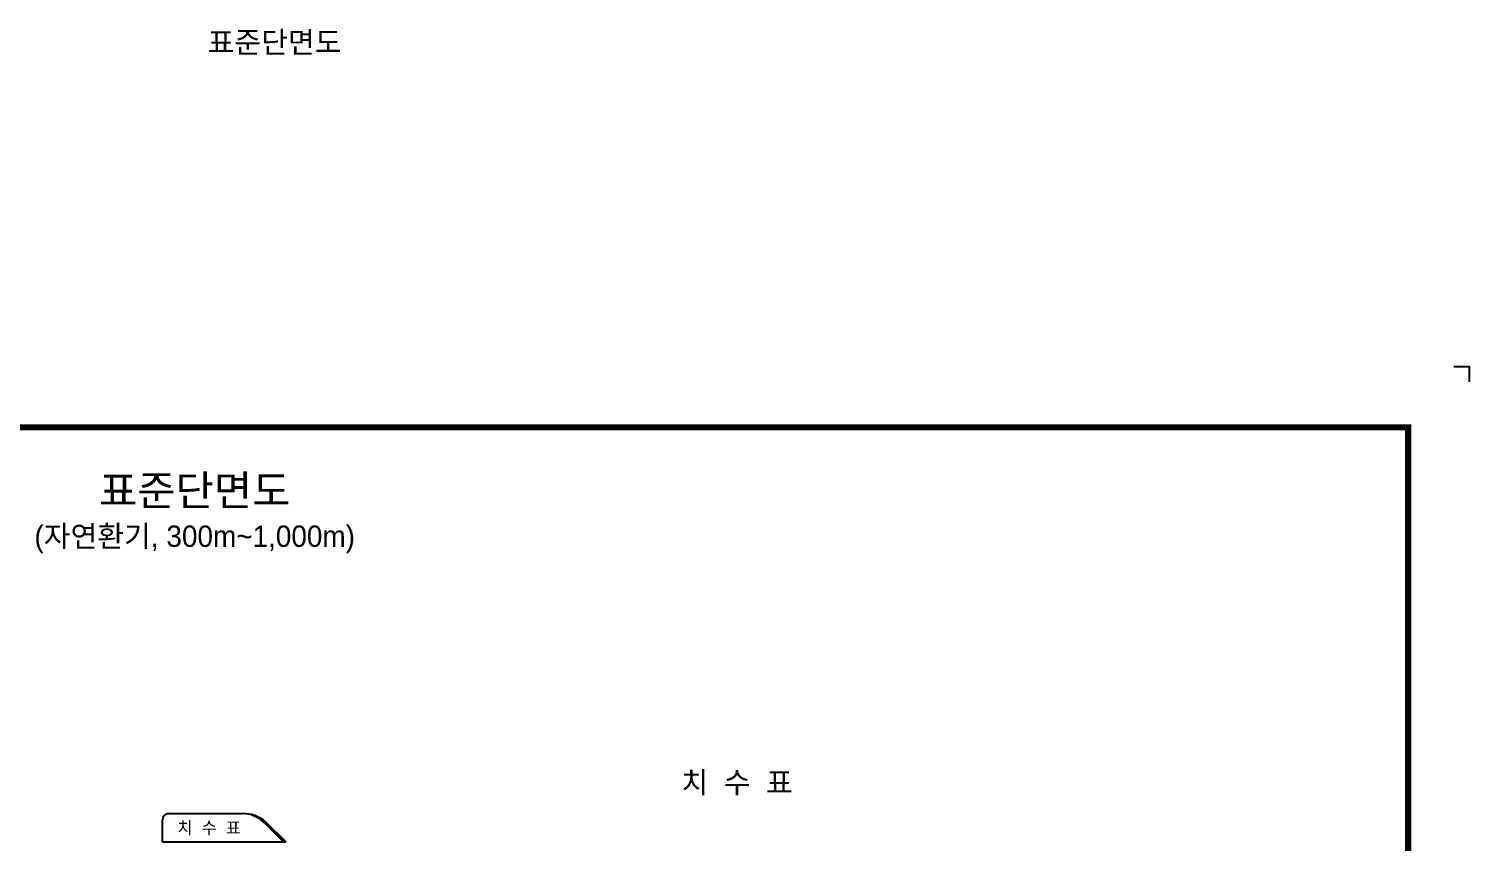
# Model space of a CAD drawing. Header units: millimetres. Extents: x -69382 to 174843, y -46375 to 101648.
# Drawn here: x 57822 to 81443, y 1349 to 14687 of the extents above; entities that cross this region are included whole.
import ezdxf
from ezdxf.enums import TextEntityAlignment as Align

# ---------------------------------------------------------------- set-up
doc = ezdxf.new("R2010")
doc.units = ezdxf.units.MM
doc.header["$LTSCALE"] = 1000
for name, color, linetype in [('CS-TABL-LIN1', 4, 'Continuous'), ('CX-BORD', 3, 'Continuous'), ('CX-BORD-LIN1', 4, 'Continuous'), ('CX-BORD-LIN2', 3, 'Continuous'), ('CX-BORD-TEX2', 7, 'Continuous'), ('CX-BORD-TEX3', 6, 'Continuous'), ('CX-MISC', 2, 'Continuous'), ('CZ-TEX1', 6, 'Continuous')]:
    doc.layers.add(name, color=color, linetype=linetype)
doc.styles.add('TB_TEXT', font='Dotum.ttf')
doc.styles.add('TB_WBTXT', font='Dotum.ttf')
doc.styles.add('TB_WMTXT', font='Dotum.ttf')
doc.styles.add('WBMTXT', font='DotumChe.ttf')

# ---------------------------------------------------------------- blocks, each defined once
blk = doc.blocks.new('CXBLKA1-KECH-한국도로공사')
at = {"layer": 'CX-BORD-LIN1', "const_width": 2}
blk.add_lwpolyline([(821, 20), (25, 20), (25, 574), (821, 574)], close=True, dxfattribs=at)
at = {"layer": 'CX-MISC'}
blk.add_lwpolyline([(836, 594), (841, 594), (841, 589)], dxfattribs=at)
at = {"layer": 'CX-BORD-LIN1', "style": 'TB_TEXT'}
for tag, height, p in [('TR_RNUM5', 3, (310.11, 52.64)), ('TR_RDAT5', 3.5, (342.5, 53)), ('TR_DGN5', 3.5, (476.12, 53)), ('TR_CHK5', 3.5, (516.12, 53)), ('TR_APP5', 3.5, (556.12, 53)), ('TR_RNUM4', 3, (310.11, 46.64)), ('TR_RDAT4', 3.5, (342.5, 47)), ('TR_DGN4', 3.5, (476.12, 47)), ('TR_CHK4', 3.5, (516.12, 47)), ('TR_APP4', 3.5, (556.12, 47)), ('TR_RDAT3', 3.5, (342.5, 41)), ('TR_DGN3', 3.5, (476.12, 41)), ('TR_CHK3', 3.5, (516.12, 41)), ('TR_APP3', 3.5, (556.12, 41)), ('TR_RNUM3', 3, (310.11, 40.64)), ('TR_RNUM2', 3, (310.11, 34.64)), ('TR_RDAT2', 3.5, (342.5, 35)), ('TR_DGN2', 3.5, (476.12, 35)), ('TR_CHK2', 3.5, (516.12, 35)), ('TR_APP2', 3.5, (556.12, 35)), ('TR_RNUM1', 3, (310.11, 28.64)), ('TR_RDAT1', 3.5, (342.5, 29)), ('TR_DGN1', 3.5, (476.12, 29)), ('TR_CHK1', 3.5, (516.12, 29)), ('TR_APP1', 3.5, (556.12, 29))]:
    blk.add_attdef(tag, text='', height=height, dxfattribs=at).set_placement(p, align=Align.MIDDLE_CENTER)
for tag, p in [('TR_RCON5', (367.3, 53)), ('TR_RCON4', (367.3, 47)), ('TR_RCON3', (367.3, 41)), ('TR_RCON2', (367.3, 35)), ('TR_RCON1', (367.3, 29))]:
    blk.add_attdef(tag, text='', height=3.5, dxfattribs=at).set_placement(p, align=Align.MIDDLE_LEFT)
at = {"layer": 'CX-BORD-LIN2', "style": 'TB_TEXT'}
blk.add_attdef('TD_VERSION', text='', height=3, rotation=90, dxfattribs=at).set_placement((825.5, 68.01), align=Align.MIDDLE_CENTER)
at = {"layer": 'CX-BORD-TEX2', "style": 'TB_WMTXT'}
for tag, height, p in [('TB_CNAME', 5, (40.34, 551.83)), ('TB_CSCOP', 4, (41.63, 543.83))]:
    blk.add_attdef(tag, text='', height=height, dxfattribs=at).set_placement(p, align=Align.BOTTOM_LEFT)
at = {"layer": 'CX-BORD-TEX2', "style": 'TB_WBTXT'}
for tag, height, p in [('TB_MTITIL', 10, (423, 553.33)), ('TB_STITL', 7, (423, 538.33))]:
    blk.add_attdef(tag, text='', height=height, dxfattribs=at).set_placement(p, align=Align.MIDDLE_CENTER)
at = {"layer": 'CX-BORD-TEX3', "style": 'TB_TEXT'}
for tag, height, p in [('TD_LNDST', 4.5, (240, 51.5)), ('TD_DSECT', 4.5, (630.5, 51.5)), ('TD_DDIST', 4.5, (679.5, 51.5)), ('TD_DNAME_TOP', 4.5, (780, 47.96)), ('TD_DCOMP', 4.5, (240, 42.59)), ('TD_CSECT', 4.5, (630.5, 42.5)), ('TD_CDIST', 4.5, (679.5, 42.5)), ('TD_DNAME_MAIN', 4.5, (780, 41.47)), ('TD_CCOMP', 4.5, (240, 33.59)), ('TD_HSCAL', 4.5, (637.5, 33.5)), ('TD_VSCAL', 4.5, (686.5, 33.5)), ('TD_CNAME', 5, (90, 27.6)), ('TD_FIELD', 4.5, (205, 25.13)), ('TD_CSTEP', 4.5, (275.74, 25.13)), ('TD_DWGCODE', 4.5, (662, 24.79)), ('TD_DWGNO', 4.5, (780, 25))]:
    blk.add_attdef(tag, text='', height=height, dxfattribs=at).set_placement(p, align=Align.MIDDLE_CENTER)
at = {"layer": 'CX-BORD-TEX3', "style": 'TB_TEXT', "width": 0.9}
blk.add_attdef('TD_DNAME_BOT', text='', height=3, dxfattribs=at).set_placement((780, 35.25), align=Align.MIDDLE_CENTER)

msp = doc.modelspace()

# ---------------------------------------------------------------- hatches: boundary and pattern name
at = {"layer": 'CS-TABL-LIN1'}
msp.add_hatch(color=256, dxfattribs=at).paths.add_polyline_path([(61705.5392, 1684.0985, 0.1814116597), (61322.7072, 1816.8915, -0.1989123674), (61687.3091, 1665.8684), (62000.3485, 1352.829), (62036.8087, 1352.829)])

# ---------------------------------------------------------------- linework, layer by layer
for p, q in [((60012.1464, 1352.829), (60012.1464, 1713.7665)), ((60115.2714, 1816.8915), (61322.7072, 1816.8915)), ((61687.3091, 1665.8684), (62000.3485, 1352.829)), ((61705.5392, 1684.0985), (62036.8087, 1352.829)), ((60012.1464, 1352.829), (62036.8087, 1352.829))]:
    msp.add_line(p, q, dxfattribs=at)
for centre, radius, start, end in [((60115.2714, 1713.7665), 103.125, 90, 180), ((61337.1462, 1240.2839), 576.7883, 50.30527462, 91.43446743), ((61322.7072, 1301.2665), 515.625, 45, 90)]:
    msp.add_arc(centre, radius, start, end, dxfattribs=at)

# ---------------------------------------------------------------- block references
at = {"layer": 'CX-BORD'}
ref = msp.add_blockref('CXBLKA1-KECH-한국도로공사', (39392.8557, -20550.1404), dxfattribs=dict(at, xscale=50, yscale=50, zscale=50))
ref.add_attrib('TB_STITL', '(자연환기, 300m~1,000m)', dxfattribs={"layer": 'CX-BORD-TEX2', "height": 350, "style": 'TB_WBTXT'}).set_placement((60542.8557, 6366.1803), align=Align.MIDDLE_CENTER)
ref.add_attrib('TB_MTITIL', '표준단면도', dxfattribs={"layer": 'CX-BORD-TEX2', "height": 500, "style": 'TB_WBTXT'}).set_placement((60542.8557, 7116.1803), align=Align.MIDDLE_CENTER)

# ---------------------------------------------------------------- texts
at = {"layer": 'CZ-TEX1', "style": 'WBMTXT'}
msp.add_text('표준단면도', height=350, dxfattribs=at).set_placement((61852.0886, 14292.0355), align=Align.CENTER)
at = {"layer": 'CZ-TEX1', "style": 'TB_WMTXT'}
msp.add_text('치  수  표', height=350, dxfattribs=at).set_placement((69437.4265, 2328.326), align=Align.MIDDLE_CENTER)
msp.add_text('치  수  표', height=200, dxfattribs=at).set_placement((60257.6883, 1584.8603), align=Align.MIDDLE_LEFT)

doc.saveas('drawing.dxf')
